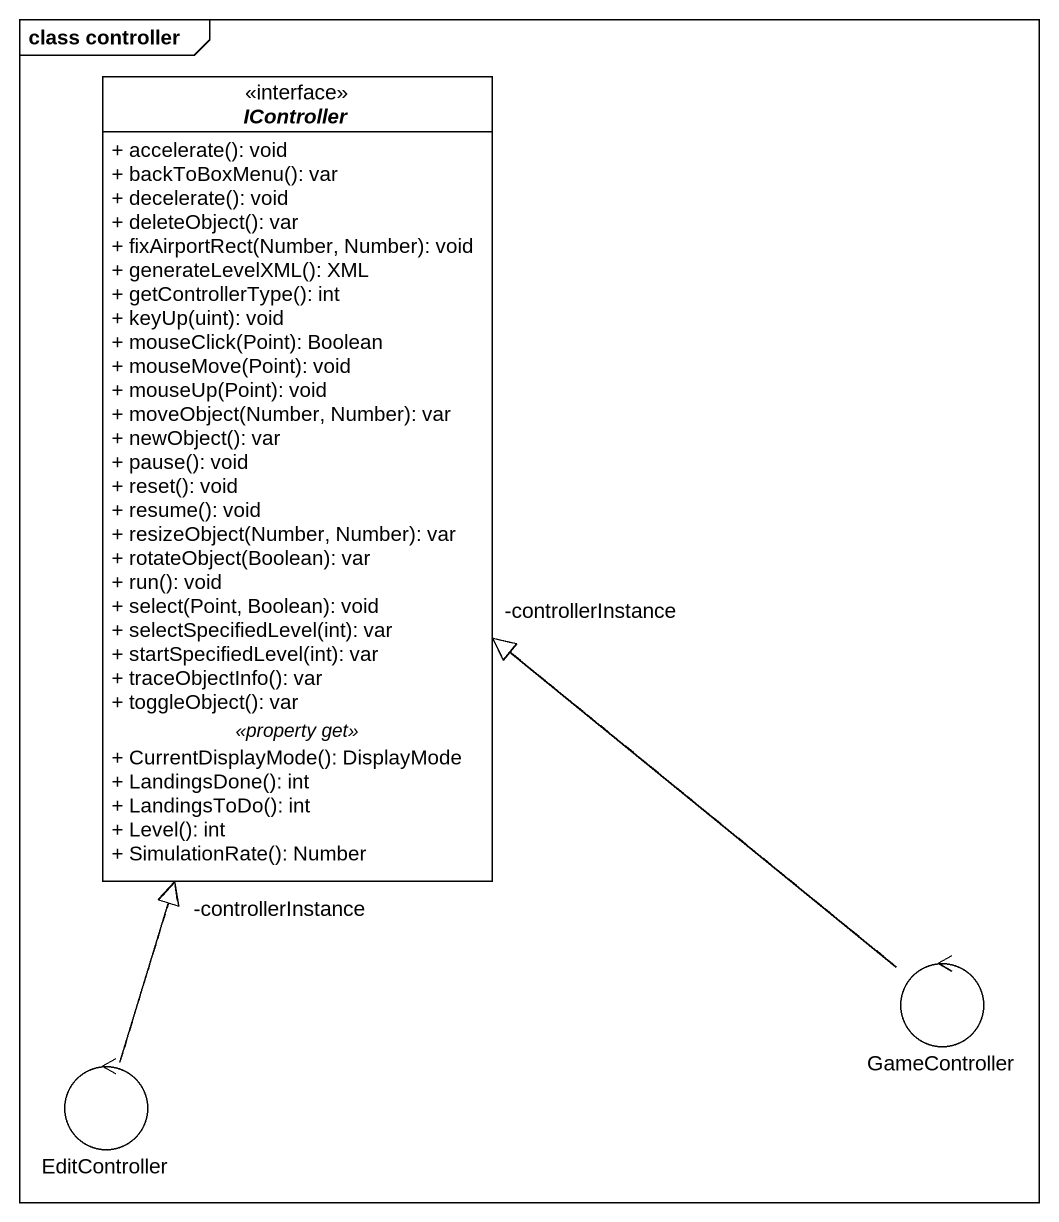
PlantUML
@startuml
mainframe class controller
allowmixing
hide circle
hide empty members
skinparam classAttributeIconSize 0
interface IController <<interface>> {
  + accelerate(): void
  + backToBoxMenu(): var
  + decelerate(): void
  + deleteObject(): var
  + fixAirportRect(Number, Number): void
  + generateLevelXML(): XML
  + getControllerType(): int
  + keyUp(uint): void
  + mouseClick(Point): Boolean
  + mouseMove(Point): void
  + mouseUp(Point): void
  + moveObject(Number, Number): var
  + newObject(): var
  + pause(): void
  + reset(): void
  + resume(): void
  + resizeObject(Number, Number): var
  + rotateObject(Boolean): var
  + run(): void
  + select(Point, Boolean): void
  + selectSpecifiedLevel(int): var
  + startSpecifiedLevel(int): var
  + traceObjectInfo(): var
  + toggleObject(): var
  .. <<property get>> ..
  + CurrentDisplayMode(): DisplayMode
  + LandingsDone(): int
  + LandingsToDo(): int
  + Level(): int
  + SimulationRate(): Number
}
control GameController
control EditController
GameController .up.|> IController
GameController -up-> "-controllerInstance" IController
EditController .up.|> IController
EditController -up-> "-controllerInstance" IController
@enduml
